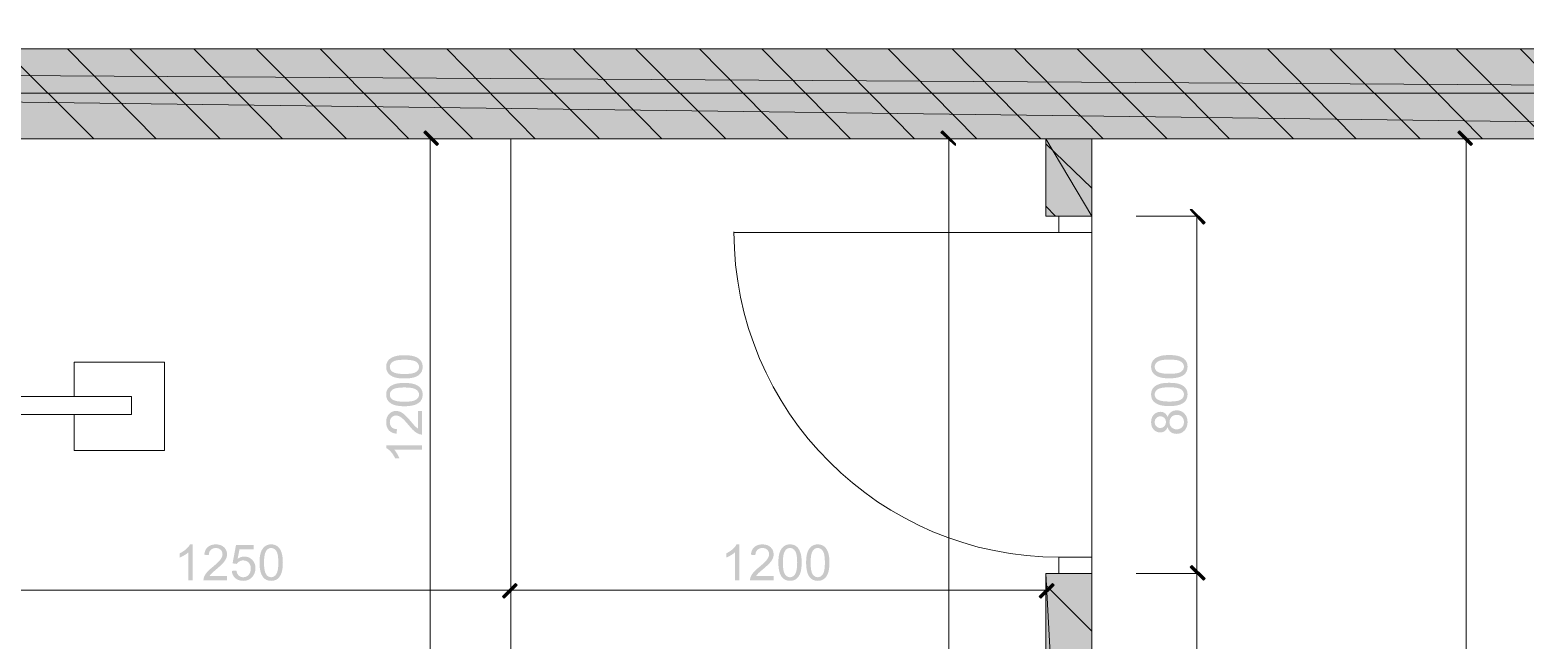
# Model space of a CAD drawing. Header units: inches. Extents: x 23 to 314, y 14 to 225.
# Drawn here: x 185.31 to 231.74, y 155.11 to 174.07 of the extents above; entities that cross this region are included whole.
import ezdxf

# ---------------------------------------------------------------- set-up
doc = ezdxf.new("R2010")
doc.units = ezdxf.units.IN
for name, color, linetype in [('BUYSER', 7, 'Continuous'), ('DIM', 7, 'Continuous'), ('Doors', 7, 'Continuous'), ('KAHUYQNER', 7, 'Continuous'), ('walls', 7, 'Continuous')]:
    doc.layers.add(name, color=color, linetype=linetype)

msp = doc.modelspace()

# ---------------------------------------------------------------- hatches: boundary and pattern name
at = {"layer": 'BUYSER', "true_color": 0x939598, "transparency": 33554687}
for points in [[(273.026, 172.103), (51.11, 172.103), (51.11, 173.479), (273.026, 173.479)], [(273.026, 170.676), (163.495, 170.676), (163.495, 172.103), (273.026, 172.103)], [(216.859, 168.281), (216.859, 170.676), (218.286, 168.281)], [(216.859, 170.676), (218.286, 170.676), (218.286, 168.281)], [(218.286, 130.819), (216.859, 130.819), (216.859, 157.17), (218.286, 157.17)]]:
    msp.add_hatch(color=252, dxfattribs=at).paths.add_polyline_path(points, flags=0)
at = {"layer": 'DIM', "true_color": 0x6ec1dd, "transparency": 33554687}
for points in [[(197.542, 170.88), (197.593, 170.931), (198.001, 170.523), (197.95, 170.472)], [(213.597, 170.88), (213.648, 170.931), (214.056, 170.523), (214.056, 170.472)], [(229.652, 170.88), (229.703, 170.931), (230.111, 170.523), (230.06, 170.472)], [(221.344, 168.485), (221.395, 168.485), (221.803, 168.077), (221.752, 168.026)], [(221.344, 157.373), (221.395, 157.424), (221.803, 157.017), (221.752, 156.966)], [(221.803, 157.017), (221.752, 156.966), (221.344, 157.373), (221.395, 157.424)], [(200.396, 156.864), (200.447, 156.813), (200.04, 156.405), (199.989, 156.456)], [(200.04, 156.405), (199.989, 156.456), (200.396, 156.864), (200.447, 156.813)], [(217.063, 156.864), (217.114, 156.813), (216.706, 156.405), (216.655, 156.456)]]:
    msp.add_hatch(color=133, dxfattribs=at).paths.add_polyline_path(points, flags=0)
h = msp.add_hatch(color=133, dxfattribs=at)
edge = h.paths.add_edge_path(flags=0)
edge.add_spline(control_points=[(196.944, 163.234), (196.879, 163.234), (196.82, 163.237), (196.767, 163.244), (196.714, 163.25), (196.668, 163.26), (196.628, 163.274), (196.548, 163.301), (196.486, 163.341), (196.443, 163.395), (196.399, 163.448), (196.377, 163.515), (196.377, 163.596), (196.377, 163.655), (196.389, 163.707), (196.413, 163.752), (196.437, 163.797), (196.472, 163.834), (196.517, 163.863), (196.561, 163.892), (196.616, 163.915), (196.682, 163.932), (196.747, 163.949), (196.834, 163.957), (196.944, 163.957), (197.076, 163.957), (197.181, 163.944), (197.26, 163.918), (197.338, 163.891), (197.4, 163.851), (197.444, 163.797), (197.488, 163.743), (197.51, 163.676), (197.51, 163.596), (197.51, 163.489), (197.472, 163.405), (197.395, 163.344), (197.302, 163.27), (197.152, 163.234), (196.944, 163.234)], knot_values=[0, 0, 0, 0, 1, 1, 1, 2, 2, 2, 3, 3, 3, 4, 4, 4, 5, 5, 5, 6, 6, 6, 7, 7, 7, 8, 8, 8, 9, 9, 9, 10, 10, 10, 11, 11, 11, 12, 12, 12, 13, 13, 13, 13], degree=3, periodic=1)
edge = h.paths.add_edge_path(flags=0)
edge.add_spline(control_points=[(196.944, 163.374), (197.125, 163.374), (197.246, 163.395), (197.307, 163.437), (197.368, 163.48), (197.398, 163.532), (197.398, 163.596), (197.398, 163.657), (197.368, 163.709), (197.307, 163.753), (197.246, 163.796), (197.125, 163.817), (196.944, 163.817), (196.761, 163.817), (196.64, 163.796), (196.58, 163.753), (196.52, 163.711), (196.49, 163.658), (196.49, 163.594), (196.49, 163.532), (196.517, 163.482), (196.57, 163.444), (196.637, 163.397), (196.762, 163.374), (196.944, 163.374)], knot_values=[0, 0, 0, 0, 1, 1, 1, 2, 2, 2, 3, 3, 3, 4, 4, 4, 5, 5, 5, 6, 6, 6, 7, 7, 7, 8, 8, 8, 8], degree=3, periodic=1)
h = msp.add_hatch(color=133, dxfattribs=at)
edge = h.paths.add_edge_path(flags=0)
edge.add_spline(control_points=[(220.695, 163.239), (220.63, 163.239), (220.571, 163.242), (220.518, 163.248), (220.465, 163.255), (220.419, 163.265), (220.379, 163.279), (220.299, 163.306), (220.238, 163.346), (220.194, 163.399), (220.15, 163.453), (220.129, 163.52), (220.129, 163.6), (220.129, 163.659), (220.141, 163.711), (220.165, 163.757), (220.188, 163.802), (220.223, 163.839), (220.268, 163.868), (220.313, 163.897), (220.368, 163.92), (220.433, 163.937), (220.498, 163.954), (220.585, 163.962), (220.695, 163.962), (220.827, 163.962), (220.932, 163.949), (221.011, 163.922), (221.09, 163.896), (221.151, 163.856), (221.195, 163.802), (221.239, 163.748), (221.261, 163.681), (221.261, 163.6), (221.261, 163.493), (221.223, 163.409), (221.146, 163.348), (221.054, 163.275), (220.903, 163.239), (220.695, 163.239)], knot_values=[0, 0, 0, 0, 1, 1, 1, 2, 2, 2, 3, 3, 3, 4, 4, 4, 5, 5, 5, 6, 6, 6, 7, 7, 7, 8, 8, 8, 9, 9, 9, 10, 10, 10, 11, 11, 11, 12, 12, 12, 13, 13, 13, 13], degree=3, periodic=1)
edge = h.paths.add_edge_path(flags=0)
edge.add_spline(control_points=[(220.695, 163.379), (220.876, 163.379), (220.997, 163.4), (221.058, 163.442), (221.119, 163.485), (221.149, 163.537), (221.149, 163.6), (221.149, 163.662), (221.119, 163.714), (221.058, 163.757), (220.997, 163.8), (220.876, 163.822), (220.695, 163.822), (220.513, 163.822), (220.391, 163.801), (220.331, 163.758), (220.271, 163.715), (220.241, 163.662), (220.241, 163.599), (220.241, 163.537), (220.268, 163.487), (220.321, 163.449), (220.388, 163.402), (220.513, 163.379), (220.695, 163.379)], knot_values=[0, 0, 0, 0, 1, 1, 1, 2, 2, 2, 3, 3, 3, 4, 4, 4, 5, 5, 5, 6, 6, 6, 7, 7, 7, 8, 8, 8, 8], degree=3, periodic=1)
h = msp.add_hatch(color=133, dxfattribs=at)
edge = h.paths.add_edge_path(flags=0)
edge.add_spline(control_points=[(196.944, 162.372), (196.879, 162.372), (196.82, 162.375), (196.767, 162.382), (196.714, 162.389), (196.668, 162.399), (196.628, 162.412), (196.548, 162.439), (196.486, 162.48), (196.443, 162.533), (196.399, 162.586), (196.377, 162.653), (196.377, 162.734), (196.377, 162.793), (196.389, 162.845), (196.413, 162.89), (196.437, 162.935), (196.472, 162.972), (196.517, 163.001), (196.561, 163.03), (196.616, 163.053), (196.682, 163.07), (196.747, 163.087), (196.834, 163.096), (196.944, 163.096), (197.076, 163.096), (197.181, 163.082), (197.26, 163.056), (197.338, 163.029), (197.4, 162.989), (197.444, 162.936), (197.488, 162.882), (197.51, 162.815), (197.51, 162.734), (197.51, 162.627), (197.472, 162.543), (197.395, 162.482), (197.302, 162.409), (197.152, 162.372), (196.944, 162.372)], knot_values=[0, 0, 0, 0, 1, 1, 1, 2, 2, 2, 3, 3, 3, 4, 4, 4, 5, 5, 5, 6, 6, 6, 7, 7, 7, 8, 8, 8, 9, 9, 9, 10, 10, 10, 11, 11, 11, 12, 12, 12, 13, 13, 13, 13], degree=3, periodic=1)
edge = h.paths.add_edge_path(flags=0)
edge.add_spline(control_points=[(196.944, 162.512), (197.125, 162.512), (197.246, 162.533), (197.307, 162.576), (197.368, 162.618), (197.398, 162.671), (197.398, 162.734), (197.398, 162.795), (197.368, 162.848), (197.307, 162.891), (197.246, 162.934), (197.125, 162.956), (196.944, 162.956), (196.761, 162.956), (196.64, 162.934), (196.58, 162.892), (196.52, 162.849), (196.49, 162.796), (196.49, 162.732), (196.49, 162.67), (196.517, 162.62), (196.57, 162.583), (196.637, 162.536), (196.762, 162.512), (196.944, 162.512)], knot_values=[0, 0, 0, 0, 1, 1, 1, 2, 2, 2, 3, 3, 3, 4, 4, 4, 5, 5, 5, 6, 6, 6, 7, 7, 7, 8, 8, 8, 8], degree=3, periodic=1)
h = msp.add_hatch(color=133, dxfattribs=at)
edge = h.paths.add_edge_path(flags=0)
edge.add_spline(control_points=[(220.695, 162.377), (220.63, 162.377), (220.571, 162.38), (220.518, 162.387), (220.465, 162.393), (220.419, 162.403), (220.379, 162.417), (220.299, 162.444), (220.238, 162.484), (220.194, 162.538), (220.15, 162.591), (220.129, 162.658), (220.129, 162.739), (220.129, 162.798), (220.141, 162.85), (220.165, 162.895), (220.188, 162.94), (220.223, 162.977), (220.268, 163.006), (220.313, 163.035), (220.368, 163.058), (220.433, 163.075), (220.498, 163.092), (220.585, 163.1), (220.695, 163.1), (220.827, 163.1), (220.932, 163.087), (221.011, 163.061), (221.09, 163.034), (221.151, 162.994), (221.195, 162.94), (221.239, 162.887), (221.261, 162.819), (221.261, 162.739), (221.261, 162.632), (221.223, 162.548), (221.146, 162.487), (221.054, 162.413), (220.903, 162.377), (220.695, 162.377)], knot_values=[0, 0, 0, 0, 1, 1, 1, 2, 2, 2, 3, 3, 3, 4, 4, 4, 5, 5, 5, 6, 6, 6, 7, 7, 7, 8, 8, 8, 9, 9, 9, 10, 10, 10, 11, 11, 11, 12, 12, 12, 13, 13, 13, 13], degree=3, periodic=1)
edge = h.paths.add_edge_path(flags=0)
edge.add_spline(control_points=[(220.695, 162.517), (220.876, 162.517), (220.997, 162.538), (221.058, 162.58), (221.119, 162.623), (221.149, 162.676), (221.149, 162.739), (221.149, 162.8), (221.119, 162.853), (221.058, 162.896), (220.997, 162.939), (220.876, 162.96), (220.695, 162.96), (220.513, 162.96), (220.391, 162.939), (220.331, 162.896), (220.271, 162.854), (220.241, 162.801), (220.241, 162.737), (220.241, 162.675), (220.268, 162.625), (220.321, 162.587), (220.388, 162.54), (220.513, 162.517), (220.695, 162.517)], knot_values=[0, 0, 0, 0, 1, 1, 1, 2, 2, 2, 3, 3, 3, 4, 4, 4, 5, 5, 5, 6, 6, 6, 7, 7, 7, 8, 8, 8, 8], degree=3, periodic=1)
h = msp.add_hatch(color=133, dxfattribs=at)
edge = h.paths.add_edge_path(flags=0)
edge.add_spline(control_points=[(197.36, 162.225), (197.36, 162.225), (197.491, 162.225), (197.491, 162.225), (197.491, 162.225), (197.491, 161.493), (197.491, 161.493), (197.472, 161.493), (197.456, 161.494), (197.442, 161.496), (197.429, 161.498), (197.414, 161.502), (197.397, 161.509), (197.346, 161.527), (197.296, 161.557), (197.248, 161.599), (197.199, 161.64), (197.143, 161.7), (197.081, 161.777), (196.983, 161.896), (196.905, 161.978), (196.847, 162.02), (196.789, 162.063), (196.734, 162.085), (196.682, 162.085), (196.628, 162.085), (196.583, 162.066), (196.546, 162.027), (196.509, 161.988), (196.49, 161.938), (196.49, 161.876), (196.49, 161.811), (196.51, 161.759), (196.549, 161.719), (196.589, 161.679), (196.643, 161.659), (196.713, 161.659), (196.713, 161.659), (196.698, 161.519), (196.698, 161.519), (196.593, 161.528), (196.514, 161.564), (196.459, 161.627), (196.405, 161.689), (196.377, 161.774), (196.377, 161.879), (196.377, 161.984), (196.407, 162.068), (196.466, 162.131), (196.525, 162.194), (196.598, 162.225), (196.685, 162.225), (196.729, 162.225), (196.772, 162.216), (196.814, 162.198), (196.857, 162.18), (196.902, 162.15), (196.951, 162.107), (196.999, 162.065), (197.065, 161.995), (197.147, 161.897), (197.216, 161.814), (197.262, 161.762), (197.286, 161.74), (197.31, 161.718), (197.335, 161.698), (197.36, 161.682), (197.36, 161.682), (197.36, 162.225), (197.36, 162.225)], knot_values=[0, 0, 0, 0, 1, 1, 1, 2, 2, 2, 3, 3, 3, 4, 4, 4, 5, 5, 5, 6, 6, 6, 7, 7, 7, 8, 8, 8, 9, 9, 9, 10, 10, 10, 11, 11, 11, 12, 12, 12, 13, 13, 13, 14, 14, 14, 15, 15, 15, 16, 16, 16, 17, 17, 17, 18, 18, 18, 19, 19, 19, 20, 20, 20, 21, 21, 21, 22, 22, 22, 23, 23, 23, 23], degree=3, periodic=1)
h = msp.add_hatch(color=133, dxfattribs=at)
edge = h.paths.add_edge_path(flags=0)
edge.add_spline(control_points=[(220.641, 161.725), (220.621, 161.669), (220.591, 161.628), (220.553, 161.6), (220.515, 161.572), (220.469, 161.558), (220.415, 161.558), (220.335, 161.558), (220.267, 161.587), (220.212, 161.645), (220.156, 161.703), (220.129, 161.781), (220.129, 161.877), (220.129, 161.974), (220.157, 162.052), (220.213, 162.111), (220.269, 162.17), (220.338, 162.199), (220.418, 162.199), (220.469, 162.199), (220.514, 162.186), (220.552, 162.159), (220.59, 162.132), (220.62, 162.091), (220.641, 162.036), (220.663, 162.104), (220.698, 162.156), (220.748, 162.191), (220.798, 162.227), (220.857, 162.245), (220.925, 162.245), (221.02, 162.245), (221.099, 162.211), (221.164, 162.144), (221.229, 162.077), (221.261, 161.989), (221.261, 161.879), (221.261, 161.77), (221.229, 161.682), (221.164, 161.615), (221.099, 161.547), (221.018, 161.514), (220.922, 161.514), (220.851, 161.514), (220.79, 161.532), (220.742, 161.568), (220.693, 161.605), (220.659, 161.657), (220.641, 161.725)], knot_values=[0, 0, 0, 0, 1, 1, 1, 2, 2, 2, 3, 3, 3, 4, 4, 4, 5, 5, 5, 6, 6, 6, 7, 7, 7, 8, 8, 8, 9, 9, 9, 10, 10, 10, 11, 11, 11, 12, 12, 12, 13, 13, 13, 14, 14, 14, 15, 15, 15, 16, 16, 16, 16], degree=3, periodic=1)
edge = h.paths.add_edge_path(flags=0)
edge.add_spline(control_points=[(220.41, 161.698), (220.462, 161.698), (220.505, 161.714), (220.538, 161.748), (220.572, 161.781), (220.589, 161.825), (220.589, 161.88), (220.589, 161.932), (220.572, 161.975), (220.539, 162.009), (220.505, 162.043), (220.465, 162.059), (220.418, 162.059), (220.368, 162.059), (220.326, 162.042), (220.292, 162.007), (220.258, 161.973), (220.241, 161.93), (220.241, 161.878), (220.241, 161.827), (220.257, 161.784), (220.291, 161.749), (220.324, 161.715), (220.364, 161.698), (220.41, 161.698)], knot_values=[0, 0, 0, 0, 1, 1, 1, 2, 2, 2, 3, 3, 3, 4, 4, 4, 5, 5, 5, 6, 6, 6, 7, 7, 7, 8, 8, 8, 8], degree=3, periodic=1)
edge = h.paths.add_edge_path(flags=0)
edge.add_spline(control_points=[(220.922, 161.654), (220.96, 161.654), (220.998, 161.663), (221.034, 161.681), (221.071, 161.699), (221.1, 161.726), (221.12, 161.763), (221.139, 161.8), (221.149, 161.839), (221.149, 161.881), (221.149, 161.946), (221.128, 162), (221.087, 162.042), (221.045, 162.084), (220.992, 162.105), (220.927, 162.105), (220.862, 162.105), (220.808, 162.084), (220.765, 162.04), (220.722, 161.996), (220.7, 161.941), (220.7, 161.876), (220.7, 161.813), (220.721, 161.76), (220.764, 161.718), (220.806, 161.675), (220.859, 161.654), (220.922, 161.654)], knot_values=[0, 0, 0, 0, 1, 1, 1, 2, 2, 2, 3, 3, 3, 4, 4, 4, 5, 5, 5, 6, 6, 6, 7, 7, 7, 8, 8, 8, 9, 9, 9, 9], degree=3, periodic=1)
h = msp.add_hatch(color=133, dxfattribs=at)
edge = h.paths.add_edge_path(flags=0)
edge.add_spline(control_points=[(197.491, 161.162), (197.491, 161.162), (197.491, 161.026), (197.491, 161.026), (197.491, 161.026), (196.623, 161.026), (196.623, 161.026), (196.654, 160.994), (196.684, 160.951), (196.716, 160.897), (196.747, 160.844), (196.771, 160.796), (196.787, 160.753), (196.787, 160.753), (196.656, 160.753), (196.656, 160.753), (196.62, 160.829), (196.577, 160.896), (196.526, 160.953), (196.475, 161.009), (196.426, 161.05), (196.377, 161.074), (196.377, 161.074), (196.377, 161.162), (196.377, 161.162), (196.377, 161.162), (197.491, 161.162), (197.491, 161.162)], knot_values=[0, 0, 0, 0, 1, 1, 1, 2, 2, 2, 3, 3, 3, 4, 4, 4, 5, 5, 5, 6, 6, 6, 7, 7, 7, 8, 8, 8, 9, 9, 9, 9], degree=3, periodic=1)
h = msp.add_hatch(color=133, dxfattribs=at)
edge = h.paths.add_edge_path(flags=0)
edge.add_spline(control_points=[(190.372, 156.966), (190.372, 156.966), (190.236, 156.966), (190.236, 156.966), (190.236, 156.966), (190.236, 157.834), (190.236, 157.834), (190.204, 157.803), (190.162, 157.772), (190.108, 157.741), (190.054, 157.709), (190.006, 157.686), (189.964, 157.669), (189.964, 157.669), (189.964, 157.801), (189.964, 157.801), (190.04, 157.837), (190.106, 157.88), (190.163, 157.931), (190.22, 157.982), (190.26, 158.031), (190.285, 158.08), (190.285, 158.08), (190.372, 158.08), (190.372, 158.08), (190.372, 158.08), (190.372, 156.966), (190.372, 156.966)], knot_values=[0, 0, 0, 0, 1, 1, 1, 2, 2, 2, 3, 3, 3, 4, 4, 4, 5, 5, 5, 6, 6, 6, 7, 7, 7, 8, 8, 8, 9, 9, 9, 9], degree=3, periodic=1)
h = msp.add_hatch(color=133, dxfattribs=at)
edge = h.paths.add_edge_path(flags=0)
edge.add_spline(control_points=[(191.435, 157.097), (191.435, 157.097), (191.435, 156.966), (191.435, 156.966), (191.435, 156.966), (190.704, 156.966), (190.704, 156.966), (190.704, 156.985), (190.705, 157.001), (190.707, 157.014), (190.709, 157.028), (190.713, 157.043), (190.719, 157.06), (190.738, 157.111), (190.768, 157.16), (190.809, 157.209), (190.851, 157.258), (190.91, 157.314), (190.987, 157.376), (191.107, 157.474), (191.188, 157.552), (191.231, 157.61), (191.274, 157.668), (191.295, 157.723), (191.295, 157.775), (191.295, 157.829), (191.276, 157.874), (191.237, 157.911), (191.199, 157.948), (191.149, 157.967), (191.087, 157.967), (191.022, 157.967), (190.97, 157.947), (190.929, 157.907), (190.889, 157.868), (190.869, 157.813), (190.869, 157.744), (190.869, 157.744), (190.729, 157.759), (190.729, 157.759), (190.738, 157.864), (190.774, 157.943), (190.837, 157.998), (190.9, 158.052), (190.984, 158.08), (191.09, 158.08), (191.195, 158.08), (191.279, 158.05), (191.342, 157.991), (191.404, 157.932), (191.435, 157.859), (191.435, 157.772), (191.435, 157.728), (191.426, 157.685), (191.408, 157.643), (191.391, 157.6), (191.36, 157.554), (191.318, 157.506), (191.275, 157.458), (191.205, 157.392), (191.108, 157.31), (191.025, 157.241), (190.972, 157.195), (190.95, 157.171), (190.928, 157.147), (190.909, 157.122), (190.893, 157.097), (190.893, 157.097), (191.435, 157.097), (191.435, 157.097)], knot_values=[0, 0, 0, 0, 1, 1, 1, 2, 2, 2, 3, 3, 3, 4, 4, 4, 5, 5, 5, 6, 6, 6, 7, 7, 7, 8, 8, 8, 9, 9, 9, 10, 10, 10, 11, 11, 11, 12, 12, 12, 13, 13, 13, 14, 14, 14, 15, 15, 15, 16, 16, 16, 17, 17, 17, 18, 18, 18, 19, 19, 19, 20, 20, 20, 21, 21, 21, 22, 22, 22, 23, 23, 23, 23], degree=3, periodic=1)
h = msp.add_hatch(color=133, dxfattribs=at)
edge = h.paths.add_edge_path(flags=0)
edge.add_spline(control_points=[(191.583, 157.256), (191.583, 157.256), (191.726, 157.268), (191.726, 157.268), (191.736, 157.199), (191.761, 157.146), (191.799, 157.111), (191.838, 157.076), (191.885, 157.059), (191.939, 157.059), (192.004, 157.059), (192.06, 157.083), (192.105, 157.133), (192.151, 157.182), (192.174, 157.248), (192.174, 157.33), (192.174, 157.407), (192.152, 157.468), (192.108, 157.513), (192.065, 157.558), (192.007, 157.581), (191.937, 157.581), (191.893, 157.581), (191.854, 157.571), (191.819, 157.551), (191.785, 157.532), (191.756, 157.506), (191.735, 157.473), (191.735, 157.473), (191.607, 157.49), (191.607, 157.49), (191.607, 157.49), (191.714, 158.06), (191.714, 158.06), (191.714, 158.06), (192.266, 158.06), (192.266, 158.06), (192.266, 158.06), (192.266, 157.93), (192.266, 157.93), (192.266, 157.93), (191.823, 157.93), (191.823, 157.93), (191.823, 157.93), (191.763, 157.632), (191.763, 157.632), (191.83, 157.678), (191.9, 157.701), (191.973, 157.701), (192.07, 157.701), (192.152, 157.668), (192.218, 157.601), (192.285, 157.534), (192.318, 157.448), (192.318, 157.342), (192.318, 157.242), (192.289, 157.155), (192.23, 157.081), (192.159, 156.992), (192.062, 156.947), (191.939, 156.947), (191.838, 156.947), (191.756, 156.975), (191.692, 157.031), (191.628, 157.087), (191.592, 157.162), (191.583, 157.256)], knot_values=[0, 0, 0, 0, 1, 1, 1, 2, 2, 2, 3, 3, 3, 4, 4, 4, 5, 5, 5, 6, 6, 6, 7, 7, 7, 8, 8, 8, 9, 9, 9, 10, 10, 10, 11, 11, 11, 12, 12, 12, 13, 13, 13, 14, 14, 14, 15, 15, 15, 16, 16, 16, 17, 17, 17, 18, 18, 18, 19, 19, 19, 20, 20, 20, 21, 21, 21, 22, 22, 22, 22], degree=3, periodic=1)
h = msp.add_hatch(color=133, dxfattribs=at)
edge = h.paths.add_edge_path(flags=0)
edge.add_spline(control_points=[(192.444, 157.513), (192.444, 157.578), (192.448, 157.637), (192.454, 157.69), (192.461, 157.743), (192.471, 157.789), (192.484, 157.829), (192.512, 157.909), (192.552, 157.971), (192.605, 158.014), (192.658, 158.058), (192.725, 158.08), (192.806, 158.08), (192.865, 158.08), (192.917, 158.068), (192.962, 158.044), (193.008, 158.02), (193.045, 157.985), (193.074, 157.94), (193.103, 157.895), (193.126, 157.84), (193.142, 157.775), (193.159, 157.71), (193.168, 157.623), (193.168, 157.513), (193.168, 157.381), (193.155, 157.276), (193.128, 157.197), (193.102, 157.119), (193.061, 157.057), (193.008, 157.013), (192.954, 156.969), (192.887, 156.947), (192.806, 156.947), (192.699, 156.947), (192.615, 156.985), (192.554, 157.062), (192.481, 157.155), (192.444, 157.305), (192.444, 157.513)], knot_values=[0, 0, 0, 0, 1, 1, 1, 2, 2, 2, 3, 3, 3, 4, 4, 4, 5, 5, 5, 6, 6, 6, 7, 7, 7, 8, 8, 8, 9, 9, 9, 10, 10, 10, 11, 11, 11, 12, 12, 12, 13, 13, 13, 13], degree=3, periodic=1)
edge = h.paths.add_edge_path(flags=0)
edge.add_spline(control_points=[(192.584, 157.513), (192.584, 157.332), (192.606, 157.211), (192.648, 157.15), (192.69, 157.089), (192.743, 157.059), (192.806, 157.059), (192.868, 157.059), (192.92, 157.089), (192.963, 157.15), (193.006, 157.211), (193.028, 157.332), (193.028, 157.513), (193.028, 157.695), (193.007, 157.817), (192.964, 157.877), (192.921, 157.937), (192.868, 157.967), (192.805, 157.967), (192.743, 157.967), (192.693, 157.94), (192.655, 157.887), (192.608, 157.82), (192.584, 157.695), (192.584, 157.513)], knot_values=[0, 0, 0, 0, 1, 1, 1, 2, 2, 2, 3, 3, 3, 4, 4, 4, 5, 5, 5, 6, 6, 6, 7, 7, 7, 8, 8, 8, 8], degree=3, periodic=1)
h = msp.add_hatch(color=133, dxfattribs=at)
edge = h.paths.add_edge_path(flags=0)
edge.add_spline(control_points=[(207.345, 156.966), (207.345, 156.966), (207.209, 156.966), (207.209, 156.966), (207.209, 156.966), (207.209, 157.834), (207.209, 157.834), (207.177, 157.803), (207.134, 157.772), (207.08, 157.741), (207.027, 157.709), (206.979, 157.686), (206.936, 157.669), (206.936, 157.669), (206.936, 157.801), (206.936, 157.801), (207.012, 157.837), (207.079, 157.88), (207.136, 157.931), (207.192, 157.982), (207.233, 158.031), (207.257, 158.08), (207.257, 158.08), (207.345, 158.08), (207.345, 158.08), (207.345, 158.08), (207.345, 156.966), (207.345, 156.966)], knot_values=[0, 0, 0, 0, 1, 1, 1, 2, 2, 2, 3, 3, 3, 4, 4, 4, 5, 5, 5, 6, 6, 6, 7, 7, 7, 8, 8, 8, 9, 9, 9, 9], degree=3, periodic=1)
h = msp.add_hatch(color=133, dxfattribs=at)
edge = h.paths.add_edge_path(flags=0)
edge.add_spline(control_points=[(208.408, 157.097), (208.408, 157.097), (208.408, 156.966), (208.408, 156.966), (208.408, 156.966), (207.676, 156.966), (207.676, 156.966), (207.676, 156.985), (207.677, 157.001), (207.679, 157.014), (207.681, 157.028), (207.685, 157.043), (207.692, 157.06), (207.71, 157.111), (207.74, 157.16), (207.782, 157.209), (207.823, 157.258), (207.883, 157.314), (207.96, 157.376), (208.079, 157.474), (208.161, 157.552), (208.204, 157.61), (208.246, 157.668), (208.268, 157.723), (208.268, 157.775), (208.268, 157.829), (208.249, 157.874), (208.21, 157.911), (208.171, 157.948), (208.121, 157.967), (208.059, 157.967), (207.994, 157.967), (207.942, 157.947), (207.902, 157.907), (207.862, 157.868), (207.842, 157.813), (207.842, 157.744), (207.842, 157.744), (207.702, 157.759), (207.702, 157.759), (207.711, 157.864), (207.747, 157.943), (207.81, 157.998), (207.872, 158.052), (207.957, 158.08), (208.062, 158.08), (208.167, 158.08), (208.251, 158.05), (208.314, 157.991), (208.377, 157.932), (208.408, 157.859), (208.408, 157.772), (208.408, 157.728), (208.399, 157.685), (208.381, 157.643), (208.363, 157.6), (208.333, 157.554), (208.29, 157.506), (208.248, 157.458), (208.178, 157.392), (208.08, 157.31), (207.997, 157.241), (207.945, 157.195), (207.923, 157.171), (207.901, 157.147), (207.881, 157.122), (207.865, 157.097), (207.865, 157.097), (208.408, 157.097), (208.408, 157.097)], knot_values=[0, 0, 0, 0, 1, 1, 1, 2, 2, 2, 3, 3, 3, 4, 4, 4, 5, 5, 5, 6, 6, 6, 7, 7, 7, 8, 8, 8, 9, 9, 9, 10, 10, 10, 11, 11, 11, 12, 12, 12, 13, 13, 13, 14, 14, 14, 15, 15, 15, 16, 16, 16, 17, 17, 17, 18, 18, 18, 19, 19, 19, 20, 20, 20, 21, 21, 21, 22, 22, 22, 23, 23, 23, 23], degree=3, periodic=1)
h = msp.add_hatch(color=133, dxfattribs=at)
edge = h.paths.add_edge_path(flags=0)
edge.add_spline(control_points=[(208.555, 157.513), (208.555, 157.578), (208.558, 157.637), (208.565, 157.69), (208.572, 157.743), (208.582, 157.789), (208.595, 157.829), (208.623, 157.909), (208.663, 157.971), (208.716, 158.014), (208.769, 158.058), (208.836, 158.08), (208.917, 158.08), (208.976, 158.08), (209.028, 158.068), (209.073, 158.044), (209.118, 158.02), (209.155, 157.985), (209.184, 157.94), (209.213, 157.895), (209.236, 157.84), (209.253, 157.775), (209.27, 157.71), (209.279, 157.623), (209.279, 157.513), (209.279, 157.381), (209.265, 157.276), (209.239, 157.197), (209.212, 157.119), (209.172, 157.057), (209.119, 157.013), (209.065, 156.969), (208.998, 156.947), (208.917, 156.947), (208.81, 156.947), (208.726, 156.985), (208.665, 157.062), (208.592, 157.155), (208.555, 157.305), (208.555, 157.513)], knot_values=[0, 0, 0, 0, 1, 1, 1, 2, 2, 2, 3, 3, 3, 4, 4, 4, 5, 5, 5, 6, 6, 6, 7, 7, 7, 8, 8, 8, 9, 9, 9, 10, 10, 10, 11, 11, 11, 12, 12, 12, 13, 13, 13, 13], degree=3, periodic=1)
edge = h.paths.add_edge_path(flags=0)
edge.add_spline(control_points=[(208.695, 157.513), (208.695, 157.332), (208.716, 157.211), (208.759, 157.15), (208.801, 157.089), (208.854, 157.059), (208.917, 157.059), (208.978, 157.059), (209.031, 157.089), (209.074, 157.15), (209.117, 157.211), (209.139, 157.332), (209.139, 157.513), (209.139, 157.695), (209.117, 157.817), (209.075, 157.877), (209.032, 157.937), (208.979, 157.967), (208.915, 157.967), (208.853, 157.967), (208.803, 157.94), (208.766, 157.887), (208.719, 157.82), (208.695, 157.695), (208.695, 157.513)], knot_values=[0, 0, 0, 0, 1, 1, 1, 2, 2, 2, 3, 3, 3, 4, 4, 4, 5, 5, 5, 6, 6, 6, 7, 7, 7, 8, 8, 8, 8], degree=3, periodic=1)
h = msp.add_hatch(color=133, dxfattribs=at)
edge = h.paths.add_edge_path(flags=0)
edge.add_spline(control_points=[(209.417, 157.513), (209.417, 157.578), (209.42, 157.637), (209.427, 157.69), (209.433, 157.743), (209.443, 157.789), (209.457, 157.829), (209.484, 157.909), (209.524, 157.971), (209.578, 158.014), (209.631, 158.058), (209.698, 158.08), (209.779, 158.08), (209.838, 158.08), (209.89, 158.068), (209.935, 158.044), (209.98, 158.02), (210.017, 157.985), (210.046, 157.94), (210.075, 157.895), (210.098, 157.84), (210.115, 157.775), (210.132, 157.71), (210.14, 157.623), (210.14, 157.513), (210.14, 157.381), (210.127, 157.276), (210.101, 157.197), (210.074, 157.119), (210.034, 157.057), (209.98, 157.013), (209.927, 156.969), (209.859, 156.947), (209.779, 156.947), (209.672, 156.947), (209.588, 156.985), (209.527, 157.062), (209.453, 157.155), (209.417, 157.305), (209.417, 157.513)], knot_values=[0, 0, 0, 0, 1, 1, 1, 2, 2, 2, 3, 3, 3, 4, 4, 4, 5, 5, 5, 6, 6, 6, 7, 7, 7, 8, 8, 8, 9, 9, 9, 10, 10, 10, 11, 11, 11, 12, 12, 12, 13, 13, 13, 13], degree=3, periodic=1)
edge = h.paths.add_edge_path(flags=0)
edge.add_spline(control_points=[(209.557, 157.513), (209.557, 157.332), (209.578, 157.211), (209.62, 157.15), (209.663, 157.089), (209.716, 157.059), (209.779, 157.059), (209.84, 157.059), (209.892, 157.089), (209.936, 157.15), (209.979, 157.211), (210, 157.332), (210, 157.513), (210, 157.695), (209.979, 157.817), (209.936, 157.877), (209.894, 157.937), (209.841, 157.967), (209.777, 157.967), (209.715, 157.967), (209.665, 157.94), (209.627, 157.887), (209.58, 157.82), (209.557, 157.695), (209.557, 157.513)], knot_values=[0, 0, 0, 0, 1, 1, 1, 2, 2, 2, 3, 3, 3, 4, 4, 4, 5, 5, 5, 6, 6, 6, 7, 7, 7, 8, 8, 8, 8], degree=3, periodic=1)

# ---------------------------------------------------------------- linework, layer by layer
at = {"layer": 'BUYSER', "color": 252, "linetype": 'Continuous', "lineweight": 5, "true_color": 0x939598}
for points in [[(273.026, 172.103), (273.026, 173.479), (51.11, 173.479)], [(273.026, 172.103), (51.11, 172.103), (51.11, 173.479)], [(51.11, 173.479), (273.026, 172.103)], [(273.026, 170.676), (273.026, 172.103), (163.495, 172.103)], [(273.026, 170.676), (163.495, 170.676), (163.495, 172.103)], [(163.495, 172.103), (273.026, 170.676)], [(216.859, 168.281), (216.859, 170.676), (218.286, 168.281)], [(218.286, 168.281), (216.859, 168.281)], [(218.286, 130.819), (218.286, 157.17), (216.859, 157.17)], [(218.286, 130.819), (216.859, 130.819), (216.859, 157.17)], [(216.859, 157.17), (218.286, 130.819)]]:
    msp.add_lwpolyline(points, dxfattribs=at)
at = {"layer": 'BUYSER', "color": 251, "linetype": 'Continuous', "lineweight": 5, "true_color": 0x636466}
for points in [[(187.298, 170.676), (184.494, 173.479)], [(189.234, 170.676), (186.482, 173.479)], [(191.222, 170.676), (188.419, 173.479)], [(193.159, 170.676), (190.407, 173.479)], [(195.147, 170.676), (192.343, 173.479)], [(197.083, 170.676), (194.331, 173.479)], [(199.071, 170.676), (196.268, 173.479)], [(201.008, 170.676), (198.256, 173.479)], [(202.996, 170.676), (200.193, 173.479)], [(204.933, 170.676), (202.18, 173.479)], [(206.92, 170.676), (204.117, 173.479)], [(208.857, 170.676), (206.105, 173.479)], [(210.794, 170.676), (208.042, 173.479)], [(212.782, 170.676), (210.029, 173.479)], [(214.719, 170.676), (211.966, 173.479)], [(216.706, 170.676), (213.954, 173.479)], [(218.643, 170.676), (215.891, 173.479)], [(220.631, 170.676), (217.828, 173.479)], [(222.568, 170.676), (219.815, 173.479)], [(224.555, 170.676), (221.752, 173.479)], [(226.492, 170.676), (223.74, 173.479)], [(228.48, 170.676), (225.677, 173.479)], [(230.417, 170.676), (227.665, 173.479)], [(232.405, 170.676), (229.601, 173.479)], [(234.341, 170.676), (231.589, 173.479)], [(218.286, 169.147), (216.859, 170.523)], [(217.165, 168.281), (216.859, 168.586)], [(218.286, 155.386), (216.859, 156.813)]]:
    msp.add_lwpolyline(points, dxfattribs=at)
at = {"layer": 'BUYSER', "color": 252, "linetype": 'Continuous', "lineweight": 5, "true_color": 0x939598}
msp.add_lwpolyline([(216.859, 170.676), (218.286, 170.676), (218.286, 168.281), (216.859, 170.676)], close=True, dxfattribs=at)
at = {"layer": 'DIM', "color": 133, "linetype": 'Continuous', "lineweight": 5, "true_color": 0x6ec1dd}
for points in [[(197.542, 170.88), (197.593, 170.931), (198.001, 170.523)], [(197.542, 170.88), (197.95, 170.472), (198.001, 170.523)], [(198.001, 170.523), (197.542, 170.88)], [(213.597, 170.88), (213.648, 170.931), (214.056, 170.523)], [(213.597, 170.88), (214.056, 170.472), (214.056, 170.523)], [(214.056, 170.523), (213.597, 170.88)], [(229.652, 170.88), (229.703, 170.931), (230.111, 170.523)], [(229.652, 170.88), (230.06, 170.472), (230.111, 170.523)], [(230.111, 170.523), (229.652, 170.88)], [(198.867, 170.676), (197.746, 170.676), (197.746, 154.06)], [(215.483, 170.676), (213.852, 170.676), (213.852, 130.819)], [(225.881, 170.676), (229.907, 170.676), (229.907, 102.379)], [(218.286, 169.3), (218.286, 152.379)], [(219.662, 168.281), (221.548, 168.281), (221.548, 157.17)], [(221.344, 168.485), (221.752, 168.026), (221.803, 168.077)], [(221.344, 168.485), (221.395, 168.485), (221.803, 168.077)], [(221.803, 168.077), (221.344, 168.485)], [(221.344, 157.373), (221.395, 157.424), (221.803, 157.017)], [(221.803, 157.017), (221.395, 157.424), (221.344, 157.373)], [(219.662, 157.17), (221.548, 157.17), (221.548, 129.443)], [(219.662, 157.17), (221.548, 157.17)], [(221.344, 157.373), (221.752, 156.966), (221.803, 157.017)], [(221.803, 157.017), (221.344, 157.373)], [(221.803, 157.017), (221.752, 156.966), (221.344, 157.373)], [(221.344, 157.373), (221.803, 157.017)], [(200.244, 155.437), (200.244, 156.66), (182.914, 156.66)], [(200.396, 156.864), (199.989, 156.456), (200.04, 156.405)], [(200.04, 156.405), (199.989, 156.456), (200.396, 156.864)], [(200.396, 156.864), (200.447, 156.813), (200.04, 156.405)], [(200.04, 156.405), (200.396, 156.864)], [(200.04, 156.405), (200.447, 156.813), (200.396, 156.864)], [(200.396, 156.864), (200.04, 156.405)], [(200.244, 155.437), (200.244, 156.66)], [(216.859, 155.793), (216.859, 156.66), (200.244, 156.66)], [(217.063, 156.864), (216.655, 156.456), (216.706, 156.405)], [(217.063, 156.864), (217.114, 156.813), (216.706, 156.405)], [(216.706, 156.405), (217.063, 156.864)]]:
    msp.add_lwpolyline(points, dxfattribs=at)
at = {"layer": 'Doors', "color": 18, "linetype": 'Continuous', "lineweight": 5, "true_color": 0x000000}
for points in [[(217.267, 168.281), (217.267, 167.771)], [(218.286, 168.281), (217.267, 168.281)], [(217.267, 168.281), (218.286, 168.281)], [(217.267, 168.281), (218.286, 168.281)], [(218.286, 167.771), (218.286, 168.281)], [(217.267, 167.771), (207.175, 167.771)], [(217.267, 167.771), (218.286, 167.771)], [(218.286, 157.679), (217.267, 157.679)], [(217.267, 157.679), (217.267, 157.17)], [(218.286, 157.17), (218.286, 157.679)], [(217.267, 157.17), (218.286, 157.17)], [(217.267, 157.17), (218.286, 157.17)], [(217.267, 157.17), (218.286, 157.17)]]:
    msp.add_lwpolyline(points, dxfattribs=at)
msp.add_open_spline([(207.175, 167.796), (207.175, 162.209), (211.705, 157.679), (217.292, 157.679)], degree=3, dxfattribs=at)
at = {"layer": 'KAHUYQNER', "color": 8, "linetype": 'Continuous', "lineweight": 5, "true_color": 0x808080}
msp.add_lwpolyline([(200.244, 154.06), (200.244, 170.676), (198.867, 170.676), (182.914, 170.676), (182.914, 167.924), (182.914, 154.06), (200.244, 154.06)], close=True, dxfattribs=at)
at = {"layer": 'KAHUYQNER', "color": 8, "linetype": 'Continuous', "lineweight": 5, "true_color": 0x767676}
for points in [[(189.489, 163.744), (186.686, 163.744)], [(186.686, 163.744), (186.686, 162.674)], [(189.489, 160.992), (189.489, 163.744)], [(182.965, 162.674), (188.47, 162.674)], [(188.47, 162.674), (188.47, 162.113)], [(182.965, 162.113), (188.47, 162.113)], [(186.686, 162.113), (186.686, 160.992)], [(186.686, 160.992), (189.489, 160.992)]]:
    msp.add_lwpolyline(points, dxfattribs=at)
at = {"layer": 'walls', "color": 18, "linetype": 'Continuous', "lineweight": 5, "true_color": 0x000000}
msp.add_lwpolyline([(130.519, 130.819), (144.739, 130.819), (144.739, 170.676), (53.913, 170.676), (53.913, 162.368), (51.11, 162.368), (51.11, 173.479), (270.274, 173.479), (270.274, 181.787), (273.026, 181.787), (273.026, 165.172), (270.274, 165.172), (270.274, 170.676), (218.286, 170.676), (218.286, 168.281), (216.859, 168.281), (216.859, 170.676), (182.914, 170.676), (182.914, 154.06), (200.244, 154.06), (200.244, 152.684), (192.598, 152.684), (192.598, 138.464)], dxfattribs=at)
msp.add_lwpolyline([(214.26, 130.819), (214.26, 129.443), (218.286, 129.443), (218.286, 157.17), (216.859, 157.17), (216.859, 130.819), (214.26, 130.819)], close=True, dxfattribs=at)

doc.saveas('drawing.dxf')
